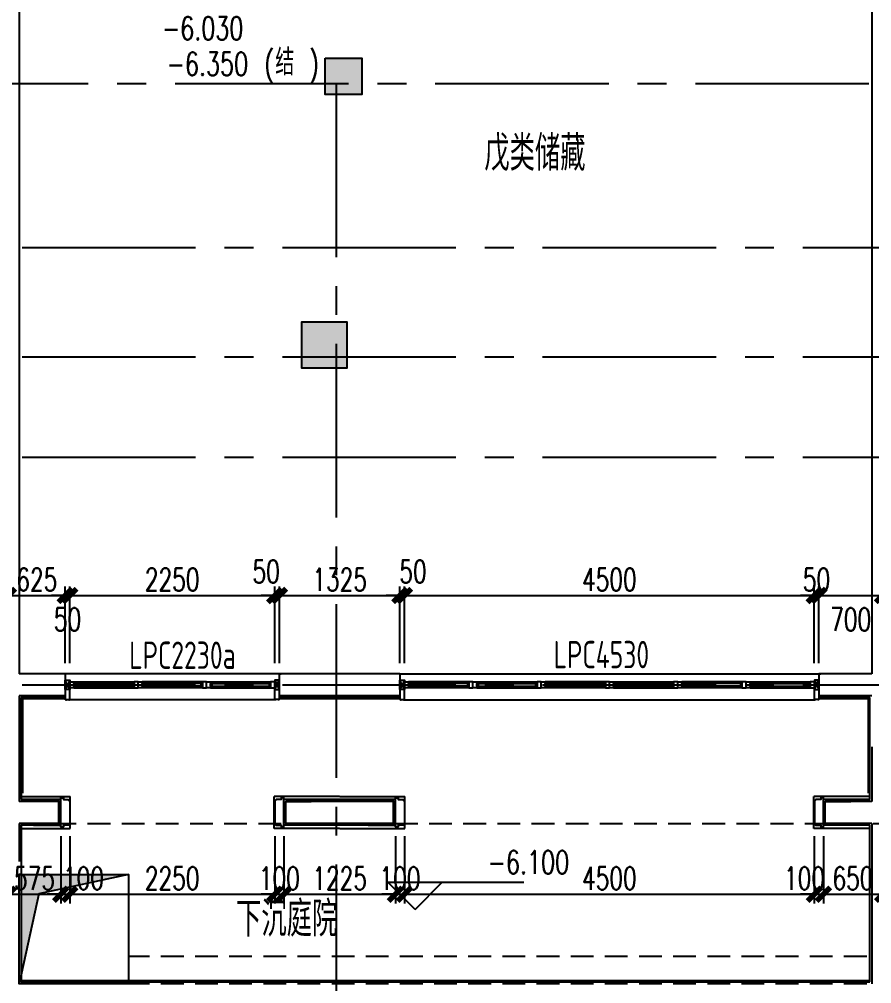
# Model space of a CAD drawing. Extents: x 296441 to 853063, y 459050 to 1117990.
# Drawn here: x 629818 to 639178, y 871039 to 881624 of the extents above; entities that cross this region are included whole.
import ezdxf

# ---------------------------------------------------------------- set-up
doc = ezdxf.new("R2010")
doc.units = 0
doc.header["$LTSCALE"] = 1000
for name, pattern in [('14-FL01-P$0$HIDDEN', [0.375, 0.25, -0.125]), ('14-GRID$0$CENTER2', [28.575, 19.05, -3.175, 3.175, -3.175]), ('BSMT-PLAN-BS01$0$$0$HIDDEN', [0.375, 0.25, -0.125]), ('DZ-3-PLAN-FL01$0$DASHED2', [0.375, 0.25, -0.125])]:
    doc.linetypes.add(name, pattern=pattern)
for name, color, linetype in [('0-COL-H1', 170, 'Continuous'), ('14-GRID$0$G-GRID', 9, '14-GRID$0$CENTER2'), ('14-PLAN-BS01-P$0$A-ANNO-LEVL', 3, 'Continuous'), ('14-PLAN-BS01-P$0$A-ROOM-IDEN', 4, 'Continuous'), ('A-ROOF', 2, 'Continuous'), ('BSMT-PLAN-BS01$0$A-WALL', 1, 'Continuous'), ('DZ-3-PLAN-FL01$0$A-WALL', 1, 'Continuous'), ('DZ-PLAN-MAIN-FL01$0$A-WIND-IDEN', 33, 'Continuous'), ('E-TEXT-BS01-MI-14$0$A-ROOM-IDEN', 4, 'Continuous'), ('E1-BS01-14$0$A-WALL-FNSH', 6, 'Continuous'), ('E1-BS01-18-19$0$A-FLOR', 23, 'Continuous'), ('E1-BS01-18-19$0$A-OVLK', 140, 'Continuous'), ('E1-BS01-18-19$0$A-SECT-WIND', 155, 'Continuous'), ('E1-BS01-18-19$0$A-SECT-WOOD', 17, 'Continuous'), ('E1-BS01-18-19$0$A-WALL-FNSH', 6, 'Continuous'), ('E1-BS01-18-19$0$G-XREF', 2, 'Continuous'), ('E1-BS01-20$0$A-WALL', 1, 'Continuous'), ('G-BS01-20$0$A-OVLK', 140, 'Continuous'), ('menchuangtao1$0$A-DETL-STONE', 42, 'Continuous'), ('menchuangtao1$0$A-WALL', 1, 'Continuous'), ('menchuangtao1$0$A_CUR_FRAME', 112, 'Continuous'), ('mentao100$0$A-SECT-FNSH', 6, 'Continuous'), ('mentao100$0$A-SECT-STONE', 42, 'Continuous'), ('mentao100$0$A-WALL', 1, 'Continuous'), ('PUB_TEXT', 7, 'Continuous'), ('WALL', 242, 'Continuous'), ('ZT0_默认图层-----PM、LM、DY、JD', 7, 'Continuous'), ('ZT1_Dim---标注---PM、LM、DY、JD', 252, 'Continuous')]:
    doc.layers.add(name, color=color, linetype=linetype)
doc.styles.add('_TCH_DIM', font='SIMPLEX', dxfattribs={"bigfont": 'GBCBIG'})
doc.styles.get("Standard").update_dxf_attribs({"font": 'gbenor.shx', "bigfont": 'gbcbig.shx'})
doc.styles.add('ZT-DIMSTYLE', font='ROMANS.shx', dxfattribs={"width": 0.7, "bigfont": 'CHINESE.shx'})
doc.dimstyles.new('ZT-DIM100', dxfattribs={"dimscale": 100, "dimtxt": 2.5, "dimasz": 1.5, "dimexe": 1, "dimexo": 1, "dimgap": 0.5, "dimtad": 1, "dimdec": 0, "dimdsep": 46, "dimtxsty": 'ZT-DIMSTYLE', "dimblk": 'ARCHTICK', "dimcen": 2.5, "dimclrd": 175, "dimclre": 175, "dimclrt": 7, "dimazin": 2, "dimtfac": 1, "dimtix": 1, "dimtmove": 2, "dimatfit": 3, "dimfxl": 0, "dimarcsym": 0})

# ---------------------------------------------------------------- blocks, each defined once
blk = doc.blocks.new('20B-1')
at = {"layer": '14-PLAN-BS01-P$0$A-ANNO-LEVL'}
for p, q in [((863748, 68328), (863448, 68628)), ((863448, 68628), (864944, 68628)), ((863748, 68328), (864048, 68628))]:
    blk.add_line(p, q, dxfattribs=at)
at = {"layer": 'DZ-PLAN-MAIN-FL01$0$A-WIND-IDEN', "color": 2, "width": 0.8}
for s, p in [('LPC2230a', (860610, 70968)), ('LPC4530', (865270, 70975))]:
    blk.add_text(s, height=300, dxfattribs=at).set_placement(p)
at = {"layer": 'E-TEXT-BS01-MI-14$0$A-ROOM-IDEN'}
for s, p in [('戊类储藏', (864509, 76436)), ('下沉庭院', (861783, 68030))]:
    blk.add_text(s, height=385.8, dxfattribs=at).set_placement(p)
at = {"layer": 'PUB_TEXT', "style": '_TCH_DIM', "width": 0.705882}
for s, p in [('-6.030', (860969, 77871)), ('-6.350', (861021, 77481)), ('(', (862094, 77481)), (')', (862587, 77481)), ('-6.100', (864546, 68718))]:
    blk.add_text(s, height=255, dxfattribs=at).set_placement(p)
at = {"layer": 'PUB_TEXT', "style": '_TCH_DIM'}
blk.add_text('结', height=289, dxfattribs=at).set_placement((862214, 77481))
blk = doc.blocks.new('E1-BS01-18-19$0$750----DDDD')
at = {"layer": 'E1-BS01-18-19$0$A-SECT-WIND'}
for p, q in [((45, 32.5), (705, 32.5)), ((60, 15), (690, 15)), ((45, -32.5), (705, -32.5)), ((60, -15), (690, -15))]:
    blk.add_line(p, q, dxfattribs=at)
at = {"layer": 'E1-BS01-18-19$0$A-SECT-WOOD'}
for points in [[(0, 32.5), (45, 32.5), (45, -32.5), (0, -32.5)], [(60, 15), (60, -15), (45, -15), (45, 15)], [(690, 15), (690, -15), (705, -15), (705, 15)], [(750, 32.5), (705, 32.5), (705, -32.5), (750, -32.5)]]:
    blk.add_lwpolyline(points, close=True, dxfattribs=at)
blk = doc.blocks.new('menchuangtao1')
at = {"layer": 'menchuangtao1$0$A-DETL-STONE'}
blk.add_lwpolyline([(-10, -52), (-10, -159, -0.471625), (-15, -162, -0.528396), (-19, -165, 0.241692), (-51, -165, -0.528396), (-55, -162, -0.471625), (-60, -159), (-60, -52)], format="xyb", close=True, dxfattribs=at)
at = {"layer": 'menchuangtao1$0$A-WALL'}
for p, q in [((-10, 120), (-10, -120)), ((-10, 120), (10, 120)), ((-10, -120), (10, -120))]:
    blk.add_line(p, q, dxfattribs=at)
at = {"layer": 'menchuangtao1$0$A_CUR_FRAME'}
for p, q in [((-60, -52), (-10, 52)), ((-60, 52), (-10, -52))]:
    blk.add_line(p, q, dxfattribs=at)
blk.add_lwpolyline([(-10, -52), (-10, 52), (-60, 52), (-60, -52)], close=True, dxfattribs=at)
blk = doc.blocks.new('6yhd')
at = {"layer": 'E1-BS01-14$0$A-WALL-FNSH'}
for p, q in [((-9460, -3740), (-8900, -3740)), ((-4300, -3740), (-2975, -3740)), ((-140, -3740), (-625, -3740))]:
    blk.add_line(p, q, dxfattribs=at)
at = {"layer": 'E1-BS01-18-19$0$A-FLOR'}
for p, q in [((-4298, -3480), (-8900, -3480)), ((-2975, -3480), (-623, -3480)), ((-4342, -3765), (-8858, -3765)), ((-2933, -3765), (-667, -3765))]:
    blk.add_line(p, q, dxfattribs=at)
at = {"layer": 'E1-BS01-18-19$0$A-OVLK'}
for p, q in [((-9445, -3755), (-8900, -3755)), ((-4300, -3755), (-2975, -3755)), ((-625, -3755), (-155, -3755))]:
    blk.add_line(p, q, dxfattribs=at)
at = {"layer": 'WALL'}
for p, q in [((-9480, 7380), (-9480, -3480)), ((-120, 4080), (-120, -3480)), ((-9480, -3480), (-8900, -3480)), ((-8900, -3480), (-8900, -3720)), ((-4300, -3480), (-2975, -3480)), ((-4300, -3480), (-4300, -3720)), ((-2975, -3480), (-2975, -3720)), ((-625, -3480), (-120, -3480)), ((-625, -3480), (-625, -3720)), ((-9480, -3720), (-8900, -3720)), ((-4300, -3720), (-2975, -3720)), ((-625, -3720), (-120, -3720))]:
    blk.add_line(p, q, dxfattribs=at)
at = {"extrusion": (0, 0, -1), "zscale": -1}
for p in [(8100, -3600), (6600, -3600), (5100, -3600), (2175, -3600), (675, -3600)]:
    blk.add_blockref('E1-BS01-18-19$0$750----DDDD', p, dxfattribs=at)
for p in [(-8100, -3600), (-6600, -3600), (-5100, -3600), (-2175, -3600)]:
    blk.add_blockref('E1-BS01-18-19$0$750----DDDD', p)
at = {"layer": 'E1-BS01-18-19$0$G-XREF', "extrusion": (0, 0, -1), "zscale": -1}
for p in [(8910, -3600), (2985, -3600)]:
    blk.add_blockref('menchuangtao1', p, dxfattribs=at)
at = {"layer": 'E1-BS01-18-19$0$G-XREF'}
blk.add_blockref('menchuangtao1', (-4290, -3600), dxfattribs=at)
at = {"layer": 'WALL'}
blk.add_blockref('menchuangtao1', (-615, -3600), dxfattribs=at)
blk = doc.blocks.new('2133')
at = {"layer": 'A-ROOF'}
h = blk.add_hatch(color=239, dxfattribs=at)
h.dxf.hatch_style = 1
h.paths.add_polyline_path([(2170985, 1716691), (2171677, 1716841), (2171742, 1716905), (2170771, 1716905), (2170771, 1715907), (2170815, 1715907)])
h.paths.add_polyline_path([(2170815, 1715907), (2170771, 1715907), (2170771, 1715705)])
h.paths.add_polyline_path([(2171771, 1716905), (2171742, 1716905), (2171677, 1716841), (2171771, 1716861)])
h.paths.add_polyline_path([(2171971, 1716905), (2171771, 1716905), (2171771, 1716861)])
at = {"layer": '14-PLAN-BS01-P$0$A-ROOM-IDEN', "linetype": '14-FL01-P$0$HIDDEN'}
for points in [[(2180076, 1716005), (2171971, 1716005)], [(2180076, 1715705), (2171971, 1715705)]]:
    blk.add_lwpolyline(points, dxfattribs=at)
at = {"layer": 'A-ROOF', "color": 239}
blk.add_lwpolyline([(2170771, 1716905), (2171971, 1716905), (2171971, 1715705), (2170771, 1715705)], close=True, dxfattribs=at)
blk.add_lwpolyline([(2170771, 1716905), (2171971, 1716905), (2171971, 1715705), (2170771, 1715705)], close=True, dxfattribs=at)
blk.add_lwpolyline([(2171971, 1716905), (2170985, 1716691), (2170771, 1715705)], dxfattribs=at)
blk = doc.blocks.new('mentao100')
at = {"layer": 'mentao100$0$A-SECT-FNSH'}
for p, q in [((-280, 140), (20, 140)), ((-280, -140), (20, -140))]:
    blk.add_line(p, q, dxfattribs=at)
at = {"layer": 'mentao100$0$A-SECT-STONE', "ltscale": 0.1}
blk.add_lwpolyline([(20, 140), (20, 160), (50, 160), (50, 140), (105, 140, -0.414214), (110, 135), (110, 130), (115, 130, -0.414165), (120, 125), (120, 98), (120, -125, -0.414165), (115, -130), (110, -130), (110, -135, -0.414214), (105, -140), (50, -140), (50, -160), (20, -160), (20, -140)], format="xyb", close=True, dxfattribs=at)
at = {"layer": 'mentao100$0$A-WALL'}
blk.add_lwpolyline([(-280, -120), (0, -120), (0, 120), (-280, 120)], dxfattribs=at)
blk = doc.blocks.new('_ArchTick')
at = {"color": 0, "linetype": 'ByBlock', "const_width": 0.4}
blk.add_lwpolyline([(-0.5, -0.5), (0.5, 0.5)], dxfattribs=at)
blk = doc.blocks.new('*D2221')
at = {"layer": 'Defpoints', "color": 0, "ltscale": 1000, "transparency": 16777216}
for p in [(638648, 872759), (639298, 872759), (639298, 872021)]:
    blk.add_point(p, dxfattribs=at)
at = {"layer": 'ZT1_Dim---标注---PM、LM、DY、JD', "color": 175, "linetype": 'ByBlock', "lineweight": -2, "ltscale": 1000, "transparency": 16777216}
for p, q in [((638648, 872659), (638648, 871921)), ((639298, 872659), (639298, 871921))]:
    blk.add_line(p, q, dxfattribs=at)
at = {"layer": 'ZT1_Dim---标注---PM、LM、DY、JD', "color": 175, "lineweight": -2, "ltscale": 1000, "transparency": 16777216}
blk.add_line((638648, 872021), (639298, 872021), dxfattribs=at)
at = {"layer": 'ZT1_Dim---标注---PM、LM、DY、JD', "color": 175, "lineweight": -2, "ltscale": 1000, "transparency": 16777216, "xscale": 150, "yscale": 150, "zscale": 150, "rotation": 180}
blk.add_blockref('_ArchTick', (638648, 872021), dxfattribs=at)
at = {"layer": 'ZT1_Dim---标注---PM、LM、DY、JD', "color": 175, "lineweight": -2, "ltscale": 1000, "transparency": 16777216, "xscale": 150, "yscale": 150, "zscale": 150}
blk.add_blockref('_ArchTick', (639298, 872021), dxfattribs=at)
at = {"layer": 'ZT1_Dim---标注---PM、LM、DY、JD', "color": 7, "ltscale": 1000, "transparency": 16777216, "insert": (638973, 872196), "char_height": 250, "attachment_point": 5, "style": 'ZT-DIMSTYLE'}
blk.add_mtext('650', dxfattribs=at)
blk = doc.blocks.new('*D2222')
at = {"layer": 'Defpoints', "color": 0, "ltscale": 1000, "transparency": 16777216}
for p in [(638548, 872759), (638648, 872759), (638648, 872021)]:
    blk.add_point(p, dxfattribs=at)
at = {"layer": 'ZT1_Dim---标注---PM、LM、DY、JD', "color": 175, "linetype": 'ByBlock', "lineweight": -2, "ltscale": 1000, "transparency": 16777216}
for p, q in [((638548, 872659), (638548, 871921)), ((638648, 872659), (638648, 871921))]:
    blk.add_line(p, q, dxfattribs=at)
at = {"layer": 'ZT1_Dim---标注---PM、LM、DY、JD', "color": 175, "lineweight": -2, "ltscale": 1000, "transparency": 16777216}
for p, q in [((638548, 872021), (638398, 872021)), ((638548, 872021), (638648, 872021)), ((638648, 872021), (638798, 872021))]:
    blk.add_line(p, q, dxfattribs=at)
at = {"layer": 'ZT1_Dim---标注---PM、LM、DY、JD', "color": 175, "lineweight": -2, "ltscale": 1000, "transparency": 16777216, "xscale": 150, "yscale": 150, "zscale": 150}
blk.add_blockref('_ArchTick', (638548, 872021), dxfattribs=at)
at = {"layer": 'ZT1_Dim---标注---PM、LM、DY、JD', "color": 175, "lineweight": -2, "ltscale": 1000, "transparency": 16777216, "xscale": 150, "yscale": 150, "zscale": 150, "rotation": 180}
blk.add_blockref('_ArchTick', (638648, 872021), dxfattribs=at)
at = {"layer": 'ZT1_Dim---标注---PM、LM、DY、JD', "color": 7, "ltscale": 1000, "transparency": 16777216, "insert": (638440, 872196), "char_height": 250, "attachment_point": 5, "style": 'ZT-DIMSTYLE'}
blk.add_mtext('100', dxfattribs=at)
blk = doc.blocks.new('*D2223')
at = {"layer": 'Defpoints', "color": 0, "ltscale": 1000, "transparency": 16777216}
for p in [(634048, 872759), (638548, 872759), (638548, 872021)]:
    blk.add_point(p, dxfattribs=at)
at = {"layer": 'ZT1_Dim---标注---PM、LM、DY、JD', "color": 175, "linetype": 'ByBlock', "lineweight": -2, "ltscale": 1000, "transparency": 16777216}
for p, q in [((634048, 872659), (634048, 871921)), ((638548, 872659), (638548, 871921))]:
    blk.add_line(p, q, dxfattribs=at)
at = {"layer": 'ZT1_Dim---标注---PM、LM、DY、JD', "color": 175, "lineweight": -2, "ltscale": 1000, "transparency": 16777216}
blk.add_line((634048, 872021), (638548, 872021), dxfattribs=at)
at = {"layer": 'ZT1_Dim---标注---PM、LM、DY、JD', "color": 175, "lineweight": -2, "ltscale": 1000, "transparency": 16777216, "xscale": 150, "yscale": 150, "zscale": 150, "rotation": 180}
blk.add_blockref('_ArchTick', (634048, 872021), dxfattribs=at)
at = {"layer": 'ZT1_Dim---标注---PM、LM、DY、JD', "color": 175, "lineweight": -2, "ltscale": 1000, "transparency": 16777216, "xscale": 150, "yscale": 150, "zscale": 150}
blk.add_blockref('_ArchTick', (638548, 872021), dxfattribs=at)
at = {"layer": 'ZT1_Dim---标注---PM、LM、DY、JD', "color": 7, "ltscale": 1000, "transparency": 16777216, "insert": (636298, 872196), "char_height": 250, "attachment_point": 5, "style": 'ZT-DIMSTYLE'}
blk.add_mtext('4500', dxfattribs=at)
blk = doc.blocks.new('*D2224')
at = {"layer": 'Defpoints', "color": 0, "ltscale": 1000, "transparency": 16777216}
for p in [(633948, 872759), (634048, 872759), (634048, 872021)]:
    blk.add_point(p, dxfattribs=at)
at = {"layer": 'ZT1_Dim---标注---PM、LM、DY、JD', "color": 175, "linetype": 'ByBlock', "lineweight": -2, "ltscale": 1000, "transparency": 16777216}
for p, q in [((633948, 872659), (633948, 871921)), ((634048, 872659), (634048, 871921))]:
    blk.add_line(p, q, dxfattribs=at)
at = {"layer": 'ZT1_Dim---标注---PM、LM、DY、JD', "color": 175, "lineweight": -2, "ltscale": 1000, "transparency": 16777216}
for p, q in [((633948, 872021), (633798, 872021)), ((633948, 872021), (634048, 872021)), ((634048, 872021), (634198, 872021))]:
    blk.add_line(p, q, dxfattribs=at)
at = {"layer": 'ZT1_Dim---标注---PM、LM、DY、JD', "color": 175, "lineweight": -2, "ltscale": 1000, "transparency": 16777216, "xscale": 150, "yscale": 150, "zscale": 150}
blk.add_blockref('_ArchTick', (633948, 872021), dxfattribs=at)
at = {"layer": 'ZT1_Dim---标注---PM、LM、DY、JD', "color": 175, "lineweight": -2, "ltscale": 1000, "transparency": 16777216, "xscale": 150, "yscale": 150, "zscale": 150, "rotation": 180}
blk.add_blockref('_ArchTick', (634048, 872021), dxfattribs=at)
at = {"layer": 'ZT1_Dim---标注---PM、LM、DY、JD', "color": 7, "ltscale": 1000, "transparency": 16777216, "insert": (633998, 872196), "char_height": 250, "attachment_point": 5, "style": 'ZT-DIMSTYLE'}
blk.add_mtext('100', dxfattribs=at)
blk = doc.blocks.new('*D2225')
at = {"layer": 'Defpoints', "color": 0, "ltscale": 1000, "transparency": 16777216}
for p in [(632724, 872759), (633948, 872759), (633948, 872021)]:
    blk.add_point(p, dxfattribs=at)
at = {"layer": 'ZT1_Dim---标注---PM、LM、DY、JD', "color": 175, "linetype": 'ByBlock', "lineweight": -2, "ltscale": 1000, "transparency": 16777216}
for p, q in [((632724, 872659), (632724, 871921)), ((633948, 872659), (633948, 871921))]:
    blk.add_line(p, q, dxfattribs=at)
at = {"layer": 'ZT1_Dim---标注---PM、LM、DY、JD', "color": 175, "lineweight": -2, "ltscale": 1000, "transparency": 16777216}
blk.add_line((632724, 872021), (633948, 872021), dxfattribs=at)
at = {"layer": 'ZT1_Dim---标注---PM、LM、DY、JD', "color": 175, "lineweight": -2, "ltscale": 1000, "transparency": 16777216, "xscale": 150, "yscale": 150, "zscale": 150, "rotation": 180}
blk.add_blockref('_ArchTick', (632724, 872021), dxfattribs=at)
at = {"layer": 'ZT1_Dim---标注---PM、LM、DY、JD', "color": 175, "lineweight": -2, "ltscale": 1000, "transparency": 16777216, "xscale": 150, "yscale": 150, "zscale": 150}
blk.add_blockref('_ArchTick', (633948, 872021), dxfattribs=at)
at = {"layer": 'ZT1_Dim---标注---PM、LM、DY、JD', "color": 7, "ltscale": 1000, "transparency": 16777216, "insert": (633336, 872196), "char_height": 250, "attachment_point": 5, "style": 'ZT-DIMSTYLE'}
blk.add_mtext('1225', dxfattribs=at)
blk = doc.blocks.new('*D2226')
at = {"layer": 'Defpoints', "color": 0, "ltscale": 1000, "transparency": 16777216}
for p in [(632624, 872759), (632724, 872759), (632724, 872021)]:
    blk.add_point(p, dxfattribs=at)
at = {"layer": 'ZT1_Dim---标注---PM、LM、DY、JD', "color": 175, "linetype": 'ByBlock', "lineweight": -2, "ltscale": 1000, "transparency": 16777216}
for p, q in [((632624, 872659), (632624, 871921)), ((632724, 872659), (632724, 871921))]:
    blk.add_line(p, q, dxfattribs=at)
at = {"layer": 'ZT1_Dim---标注---PM、LM、DY、JD', "color": 175, "lineweight": -2, "ltscale": 1000, "transparency": 16777216}
for p, q in [((632624, 872021), (632474, 872021)), ((632624, 872021), (632724, 872021)), ((632724, 872021), (632874, 872021))]:
    blk.add_line(p, q, dxfattribs=at)
at = {"layer": 'ZT1_Dim---标注---PM、LM、DY、JD', "color": 175, "lineweight": -2, "ltscale": 1000, "transparency": 16777216, "xscale": 150, "yscale": 150, "zscale": 150}
blk.add_blockref('_ArchTick', (632624, 872021), dxfattribs=at)
at = {"layer": 'ZT1_Dim---标注---PM、LM、DY、JD', "color": 175, "lineweight": -2, "ltscale": 1000, "transparency": 16777216, "xscale": 150, "yscale": 150, "zscale": 150, "rotation": 180}
blk.add_blockref('_ArchTick', (632724, 872021), dxfattribs=at)
at = {"layer": 'ZT1_Dim---标注---PM、LM、DY、JD', "color": 7, "ltscale": 1000, "transparency": 16777216, "insert": (632674, 872196), "char_height": 250, "attachment_point": 5, "style": 'ZT-DIMSTYLE'}
blk.add_mtext('100', dxfattribs=at)
blk = doc.blocks.new('*D2227')
at = {"layer": 'Defpoints', "color": 0, "ltscale": 1000, "transparency": 16777216}
for p in [(630373, 872759), (632624, 872759), (632624, 872021)]:
    blk.add_point(p, dxfattribs=at)
at = {"layer": 'ZT1_Dim---标注---PM、LM、DY、JD', "color": 175, "linetype": 'ByBlock', "lineweight": -2, "ltscale": 1000, "transparency": 16777216}
for p, q in [((630373, 872659), (630373, 871921)), ((632624, 872659), (632624, 871921))]:
    blk.add_line(p, q, dxfattribs=at)
at = {"layer": 'ZT1_Dim---标注---PM、LM、DY、JD', "color": 175, "lineweight": -2, "ltscale": 1000, "transparency": 16777216}
blk.add_line((630373, 872021), (632624, 872021), dxfattribs=at)
at = {"layer": 'ZT1_Dim---标注---PM、LM、DY、JD', "color": 175, "lineweight": -2, "ltscale": 1000, "transparency": 16777216, "xscale": 150, "yscale": 150, "zscale": 150, "rotation": 180}
blk.add_blockref('_ArchTick', (630373, 872021), dxfattribs=at)
at = {"layer": 'ZT1_Dim---标注---PM、LM、DY、JD', "color": 175, "lineweight": -2, "ltscale": 1000, "transparency": 16777216, "xscale": 150, "yscale": 150, "zscale": 150}
blk.add_blockref('_ArchTick', (632624, 872021), dxfattribs=at)
at = {"layer": 'ZT1_Dim---标注---PM、LM、DY、JD', "color": 7, "ltscale": 1000, "transparency": 16777216, "insert": (631498, 872196), "char_height": 250, "attachment_point": 5, "style": 'ZT-DIMSTYLE'}
blk.add_mtext('2250', dxfattribs=at)
blk = doc.blocks.new('*D2228')
at = {"layer": 'Defpoints', "color": 0, "ltscale": 1000, "transparency": 16777216}
for p in [(630273, 872759), (630373, 872759), (630373, 872021)]:
    blk.add_point(p, dxfattribs=at)
at = {"layer": 'ZT1_Dim---标注---PM、LM、DY、JD', "color": 175, "linetype": 'ByBlock', "lineweight": -2, "ltscale": 1000, "transparency": 16777216}
for p, q in [((630273, 872659), (630273, 871921)), ((630373, 872659), (630373, 871921))]:
    blk.add_line(p, q, dxfattribs=at)
at = {"layer": 'ZT1_Dim---标注---PM、LM、DY、JD', "color": 175, "lineweight": -2, "ltscale": 1000, "transparency": 16777216}
for p, q in [((630273, 872021), (630123, 872021)), ((630273, 872021), (630373, 872021)), ((630373, 872021), (630523, 872021))]:
    blk.add_line(p, q, dxfattribs=at)
at = {"layer": 'ZT1_Dim---标注---PM、LM、DY、JD', "color": 175, "lineweight": -2, "ltscale": 1000, "transparency": 16777216, "xscale": 150, "yscale": 150, "zscale": 150}
blk.add_blockref('_ArchTick', (630273, 872021), dxfattribs=at)
at = {"layer": 'ZT1_Dim---标注---PM、LM、DY、JD', "color": 175, "lineweight": -2, "ltscale": 1000, "transparency": 16777216, "xscale": 150, "yscale": 150, "zscale": 150, "rotation": 180}
blk.add_blockref('_ArchTick', (630373, 872021), dxfattribs=at)
at = {"layer": 'ZT1_Dim---标注---PM、LM、DY、JD', "color": 7, "ltscale": 1000, "transparency": 16777216, "insert": (630523, 872196), "char_height": 250, "attachment_point": 5, "style": 'ZT-DIMSTYLE'}
blk.add_mtext('100', dxfattribs=at)
blk = doc.blocks.new('*D2229')
at = {"layer": 'Defpoints', "color": 0, "ltscale": 1000, "transparency": 16777216}
for p in [(629698, 872759), (630273, 872759), (630273, 872021)]:
    blk.add_point(p, dxfattribs=at)
at = {"layer": 'ZT1_Dim---标注---PM、LM、DY、JD', "color": 175, "linetype": 'ByBlock', "lineweight": -2, "ltscale": 1000, "transparency": 16777216}
for p, q in [((629698, 872659), (629698, 871921)), ((630273, 872659), (630273, 871921))]:
    blk.add_line(p, q, dxfattribs=at)
at = {"layer": 'ZT1_Dim---标注---PM、LM、DY、JD', "color": 175, "lineweight": -2, "ltscale": 1000, "transparency": 16777216}
blk.add_line((629698, 872021), (630273, 872021), dxfattribs=at)
at = {"layer": 'ZT1_Dim---标注---PM、LM、DY、JD', "color": 175, "lineweight": -2, "ltscale": 1000, "transparency": 16777216, "xscale": 150, "yscale": 150, "zscale": 150, "rotation": 180}
blk.add_blockref('_ArchTick', (629698, 872021), dxfattribs=at)
at = {"layer": 'ZT1_Dim---标注---PM、LM、DY、JD', "color": 175, "lineweight": -2, "ltscale": 1000, "transparency": 16777216, "xscale": 150, "yscale": 150, "zscale": 150}
blk.add_blockref('_ArchTick', (630273, 872021), dxfattribs=at)
at = {"layer": 'ZT1_Dim---标注---PM、LM、DY、JD', "color": 7, "ltscale": 1000, "transparency": 16777216, "insert": (629986, 872196), "char_height": 250, "attachment_point": 5, "style": 'ZT-DIMSTYLE'}
blk.add_mtext('575', dxfattribs=at)
blk = doc.blocks.new('*D2292')
at = {"layer": 'Defpoints', "color": 0, "ltscale": 1000, "transparency": 16777216}
for p in [(639298, 875300), (638598, 874459), (639298, 874459)]:
    blk.add_point(p, dxfattribs=at)
at = {"layer": 'ZT1_Dim---标注---PM、LM、DY、JD', "color": 175, "linetype": 'ByBlock', "lineweight": -2, "ltscale": 1000, "transparency": 16777216}
for p, q in [((638598, 874559), (638598, 875400)), ((639298, 874559), (639298, 875400)), ((638598, 875300), (639298, 875300))]:
    blk.add_line(p, q, dxfattribs=at)
at = {"layer": 'ZT1_Dim---标注---PM、LM、DY、JD', "color": 175, "lineweight": -2, "ltscale": 1000, "transparency": 16777216, "xscale": 150, "yscale": 150, "zscale": 150, "rotation": 180}
blk.add_blockref('_ArchTick', (638598, 875300), dxfattribs=at)
at = {"layer": 'ZT1_Dim---标注---PM、LM、DY、JD', "color": 175, "lineweight": -2, "ltscale": 1000, "transparency": 16777216, "xscale": 150, "yscale": 150, "zscale": 150}
blk.add_blockref('_ArchTick', (639298, 875300), dxfattribs=at)
at = {"layer": 'ZT1_Dim---标注---PM、LM、DY、JD', "color": 7, "ltscale": 1000, "transparency": 16777216, "insert": (638948, 875038), "char_height": 250, "attachment_point": 5, "style": 'ZT-DIMSTYLE'}
blk.add_mtext('700', dxfattribs=at)
blk = doc.blocks.new('*D2293')
at = {"layer": 'Defpoints', "color": 0, "ltscale": 1000, "transparency": 16777216}
for p in [(638598, 875300), (638548, 874459), (638598, 874459)]:
    blk.add_point(p, dxfattribs=at)
at = {"layer": 'ZT1_Dim---标注---PM、LM、DY、JD', "color": 175, "linetype": 'ByBlock', "lineweight": -2, "ltscale": 1000, "transparency": 16777216}
for p, q in [((638548, 874559), (638548, 875400)), ((638598, 874559), (638598, 875400)), ((638548, 875300), (638398, 875300)), ((638548, 875300), (638598, 875300)), ((638598, 875300), (638748, 875300))]:
    blk.add_line(p, q, dxfattribs=at)
at = {"layer": 'ZT1_Dim---标注---PM、LM、DY、JD', "color": 175, "lineweight": -2, "ltscale": 1000, "transparency": 16777216, "xscale": 150, "yscale": 150, "zscale": 150}
blk.add_blockref('_ArchTick', (638548, 875300), dxfattribs=at)
at = {"layer": 'ZT1_Dim---标注---PM、LM、DY、JD', "color": 175, "lineweight": -2, "ltscale": 1000, "transparency": 16777216, "xscale": 150, "yscale": 150, "zscale": 150, "rotation": 180}
blk.add_blockref('_ArchTick', (638598, 875300), dxfattribs=at)
at = {"layer": 'ZT1_Dim---标注---PM、LM、DY、JD', "color": 7, "ltscale": 1000, "transparency": 16777216, "insert": (638573, 875475), "char_height": 250, "attachment_point": 5, "style": 'ZT-DIMSTYLE'}
blk.add_mtext('50', dxfattribs=at)
blk = doc.blocks.new('*D2294')
at = {"layer": 'Defpoints', "color": 0, "ltscale": 1000, "transparency": 16777216}
for p in [(638548, 875300), (634048, 874459), (638548, 874459)]:
    blk.add_point(p, dxfattribs=at)
at = {"layer": 'ZT1_Dim---标注---PM、LM、DY、JD', "color": 175, "linetype": 'ByBlock', "lineweight": -2, "ltscale": 1000, "transparency": 16777216}
for p, q in [((634048, 874559), (634048, 875400)), ((638548, 874559), (638548, 875400)), ((634048, 875300), (638548, 875300))]:
    blk.add_line(p, q, dxfattribs=at)
at = {"layer": 'ZT1_Dim---标注---PM、LM、DY、JD', "color": 175, "lineweight": -2, "ltscale": 1000, "transparency": 16777216, "xscale": 150, "yscale": 150, "zscale": 150, "rotation": 180}
blk.add_blockref('_ArchTick', (634048, 875300), dxfattribs=at)
at = {"layer": 'ZT1_Dim---标注---PM、LM、DY、JD', "color": 175, "lineweight": -2, "ltscale": 1000, "transparency": 16777216, "xscale": 150, "yscale": 150, "zscale": 150}
blk.add_blockref('_ArchTick', (638548, 875300), dxfattribs=at)
at = {"layer": 'ZT1_Dim---标注---PM、LM、DY、JD', "color": 7, "ltscale": 1000, "transparency": 16777216, "insert": (636298, 875475), "char_height": 250, "attachment_point": 5, "style": 'ZT-DIMSTYLE'}
blk.add_mtext('4500', dxfattribs=at)
blk = doc.blocks.new('*D2295')
at = {"layer": 'Defpoints', "color": 0, "ltscale": 1000, "transparency": 16777216}
for p in [(634048, 875300), (633998, 874459), (634048, 874459)]:
    blk.add_point(p, dxfattribs=at)
at = {"layer": 'ZT1_Dim---标注---PM、LM、DY、JD', "color": 175, "linetype": 'ByBlock', "lineweight": -2, "ltscale": 1000, "transparency": 16777216}
for p, q in [((633998, 874559), (633998, 875400)), ((634048, 874559), (634048, 875400)), ((633998, 875300), (633848, 875300)), ((633998, 875300), (634048, 875300)), ((634048, 875300), (634198, 875300))]:
    blk.add_line(p, q, dxfattribs=at)
at = {"layer": 'ZT1_Dim---标注---PM、LM、DY、JD', "color": 175, "lineweight": -2, "ltscale": 1000, "transparency": 16777216, "xscale": 150, "yscale": 150, "zscale": 150}
blk.add_blockref('_ArchTick', (633998, 875300), dxfattribs=at)
at = {"layer": 'ZT1_Dim---标注---PM、LM、DY、JD', "color": 175, "lineweight": -2, "ltscale": 1000, "transparency": 16777216, "xscale": 150, "yscale": 150, "zscale": 150, "rotation": 180}
blk.add_blockref('_ArchTick', (634048, 875300), dxfattribs=at)
at = {"layer": 'ZT1_Dim---标注---PM、LM、DY、JD', "color": 7, "ltscale": 1000, "transparency": 16777216, "insert": (634142, 875563), "char_height": 250, "attachment_point": 5, "style": 'ZT-DIMSTYLE'}
blk.add_mtext('50', dxfattribs=at)
blk = doc.blocks.new('*D2296')
at = {"layer": 'Defpoints', "color": 0, "ltscale": 1000, "transparency": 16777216}
for p in [(633998, 875300), (632674, 874459), (633998, 874459)]:
    blk.add_point(p, dxfattribs=at)
at = {"layer": 'ZT1_Dim---标注---PM、LM、DY、JD', "color": 175, "linetype": 'ByBlock', "lineweight": -2, "ltscale": 1000, "transparency": 16777216}
for p, q in [((632674, 874559), (632674, 875400)), ((633998, 874559), (633998, 875400)), ((632674, 875300), (633998, 875300))]:
    blk.add_line(p, q, dxfattribs=at)
at = {"layer": 'ZT1_Dim---标注---PM、LM、DY、JD', "color": 175, "lineweight": -2, "ltscale": 1000, "transparency": 16777216, "xscale": 150, "yscale": 150, "zscale": 150, "rotation": 180}
blk.add_blockref('_ArchTick', (632674, 875300), dxfattribs=at)
at = {"layer": 'ZT1_Dim---标注---PM、LM、DY、JD', "color": 175, "lineweight": -2, "ltscale": 1000, "transparency": 16777216, "xscale": 150, "yscale": 150, "zscale": 150}
blk.add_blockref('_ArchTick', (633998, 875300), dxfattribs=at)
at = {"layer": 'ZT1_Dim---标注---PM、LM、DY、JD', "color": 7, "ltscale": 1000, "transparency": 16777216, "insert": (633336, 875475), "char_height": 250, "attachment_point": 5, "style": 'ZT-DIMSTYLE'}
blk.add_mtext('1325', dxfattribs=at)
blk = doc.blocks.new('*D2297')
at = {"layer": 'Defpoints', "color": 0, "ltscale": 1000, "transparency": 16777216}
for p in [(632674, 875300), (632624, 874459), (632674, 874459)]:
    blk.add_point(p, dxfattribs=at)
at = {"layer": 'ZT1_Dim---标注---PM、LM、DY、JD', "color": 175, "linetype": 'ByBlock', "lineweight": -2, "ltscale": 1000, "transparency": 16777216}
for p, q in [((632624, 874559), (632624, 875400)), ((632674, 874559), (632674, 875400)), ((632624, 875300), (632474, 875300)), ((632624, 875300), (632674, 875300)), ((632674, 875300), (632824, 875300))]:
    blk.add_line(p, q, dxfattribs=at)
at = {"layer": 'ZT1_Dim---标注---PM、LM、DY、JD', "color": 175, "lineweight": -2, "ltscale": 1000, "transparency": 16777216, "xscale": 150, "yscale": 150, "zscale": 150}
blk.add_blockref('_ArchTick', (632624, 875300), dxfattribs=at)
at = {"layer": 'ZT1_Dim---标注---PM、LM、DY、JD', "color": 175, "lineweight": -2, "ltscale": 1000, "transparency": 16777216, "xscale": 150, "yscale": 150, "zscale": 150, "rotation": 180}
blk.add_blockref('_ArchTick', (632674, 875300), dxfattribs=at)
at = {"layer": 'ZT1_Dim---标注---PM、LM、DY、JD', "color": 7, "ltscale": 1000, "transparency": 16777216, "insert": (632530, 875563), "char_height": 250, "attachment_point": 5, "style": 'ZT-DIMSTYLE'}
blk.add_mtext('50', dxfattribs=at)
blk = doc.blocks.new('*D2298')
at = {"layer": 'Defpoints', "color": 0, "ltscale": 1000, "transparency": 16777216}
for p in [(632624, 875300), (630373, 874459), (632624, 874459)]:
    blk.add_point(p, dxfattribs=at)
at = {"layer": 'ZT1_Dim---标注---PM、LM、DY、JD', "color": 175, "linetype": 'ByBlock', "lineweight": -2, "ltscale": 1000, "transparency": 16777216}
for p, q in [((630373, 874559), (630373, 875400)), ((632624, 874559), (632624, 875400)), ((630373, 875300), (632624, 875300))]:
    blk.add_line(p, q, dxfattribs=at)
at = {"layer": 'ZT1_Dim---标注---PM、LM、DY、JD', "color": 175, "lineweight": -2, "ltscale": 1000, "transparency": 16777216, "xscale": 150, "yscale": 150, "zscale": 150, "rotation": 180}
blk.add_blockref('_ArchTick', (630373, 875300), dxfattribs=at)
at = {"layer": 'ZT1_Dim---标注---PM、LM、DY、JD', "color": 175, "lineweight": -2, "ltscale": 1000, "transparency": 16777216, "xscale": 150, "yscale": 150, "zscale": 150}
blk.add_blockref('_ArchTick', (632624, 875300), dxfattribs=at)
at = {"layer": 'ZT1_Dim---标注---PM、LM、DY、JD', "color": 7, "ltscale": 1000, "transparency": 16777216, "insert": (631498, 875475), "char_height": 250, "attachment_point": 5, "style": 'ZT-DIMSTYLE'}
blk.add_mtext('2250', dxfattribs=at)
blk = doc.blocks.new('*D2299')
at = {"layer": 'Defpoints', "color": 0, "ltscale": 1000, "transparency": 16777216}
for p in [(630373, 875300), (630323, 874459), (630373, 874459)]:
    blk.add_point(p, dxfattribs=at)
at = {"layer": 'ZT1_Dim---标注---PM、LM、DY、JD', "color": 175, "linetype": 'ByBlock', "lineweight": -2, "ltscale": 1000, "transparency": 16777216}
for p, q in [((630323, 874559), (630323, 875400)), ((630373, 874559), (630373, 875400)), ((630323, 875300), (630173, 875300)), ((630323, 875300), (630373, 875300)), ((630373, 875300), (630523, 875300))]:
    blk.add_line(p, q, dxfattribs=at)
at = {"layer": 'ZT1_Dim---标注---PM、LM、DY、JD', "color": 175, "lineweight": -2, "ltscale": 1000, "transparency": 16777216, "xscale": 150, "yscale": 150, "zscale": 150}
blk.add_blockref('_ArchTick', (630323, 875300), dxfattribs=at)
at = {"layer": 'ZT1_Dim---标注---PM、LM、DY、JD', "color": 175, "lineweight": -2, "ltscale": 1000, "transparency": 16777216, "xscale": 150, "yscale": 150, "zscale": 150, "rotation": 180}
blk.add_blockref('_ArchTick', (630373, 875300), dxfattribs=at)
at = {"layer": 'ZT1_Dim---标注---PM、LM、DY、JD', "color": 7, "ltscale": 1000, "transparency": 16777216, "insert": (630348, 875038), "char_height": 250, "attachment_point": 5, "style": 'ZT-DIMSTYLE'}
blk.add_mtext('50', dxfattribs=at)
blk = doc.blocks.new('*D2300')
at = {"layer": 'Defpoints', "color": 0, "ltscale": 1000, "transparency": 16777216}
for p in [(630323, 875300), (629698, 874459), (630323, 874459)]:
    blk.add_point(p, dxfattribs=at)
at = {"layer": 'ZT1_Dim---标注---PM、LM、DY、JD', "color": 175, "linetype": 'ByBlock', "lineweight": -2, "ltscale": 1000, "transparency": 16777216}
for p, q in [((629698, 874559), (629698, 875400)), ((630323, 874559), (630323, 875400)), ((629698, 875300), (630323, 875300))]:
    blk.add_line(p, q, dxfattribs=at)
at = {"layer": 'ZT1_Dim---标注---PM、LM、DY、JD', "color": 175, "lineweight": -2, "ltscale": 1000, "transparency": 16777216, "xscale": 150, "yscale": 150, "zscale": 150, "rotation": 180}
blk.add_blockref('_ArchTick', (629698, 875300), dxfattribs=at)
at = {"layer": 'ZT1_Dim---标注---PM、LM、DY、JD', "color": 175, "lineweight": -2, "ltscale": 1000, "transparency": 16777216, "xscale": 150, "yscale": 150, "zscale": 150}
blk.add_blockref('_ArchTick', (630323, 875300), dxfattribs=at)
at = {"layer": 'ZT1_Dim---标注---PM、LM、DY、JD', "color": 7, "ltscale": 1000, "transparency": 16777216, "insert": (630011, 875475), "char_height": 250, "attachment_point": 5, "style": 'ZT-DIMSTYLE'}
blk.add_mtext('625', dxfattribs=at)
blk = doc.blocks.new('*U2443')
at = {"layer": 'E1-BS01-18-19$0$A-OVLK'}
for p, q in [((-415, 175), (125, 175)), ((125, -175), (125, 175)), ((-415, -175), (125, -175))]:
    blk.add_line(p, q, dxfattribs=at)
blk = doc.blocks.new('*U2442')
at = {"layer": 'E1-BS01-18-19$0$A-OVLK'}
for p, q in [((-592, 175), (125, 175)), ((125, -175), (125, 175)), ((-592, -175), (125, -175))]:
    blk.add_line(p, q, dxfattribs=at)
blk = doc.blocks.new('*U2440')
at = {"layer": 'E1-BS01-18-19$0$A-OVLK'}
for p, q in [((-490, 175), (125, 175)), ((125, -175), (125, 175)), ((-490, -175), (125, -175))]:
    blk.add_line(p, q, dxfattribs=at)

msp = doc.modelspace()

# ---------------------------------------------------------------- linework, layer by layer
msp.add_line((638923.5, 877919.3), (639673.5, 877919.3))
at = {"layer": '0-COL-H1', "elevation": 0}
for points in [[(633178.5, 881199.3), (633578.5, 881199.3), (633578.5, 880799.3), (633178.5, 880799.3)], [(633178.5, 878299.3), (633178.5, 878299.3), (632918.5, 878299.3), (632918.5, 877799.3), (633418.5, 877799.3), (633418.5, 878299.3)]]:
    msp.add_lwpolyline(points, close=True, dxfattribs=at)
at = {"layer": '0-COL-H1', "color": 254}
for points in [[(633578.5, 880799.3, 0), (633578.5, 881199.3, 0), (633178.5, 880799.3, 0), (633178.5, 881199.3, 0)], [(633178.5, 878299.3, 0), (633418.5, 877799.3, 0), (632918.5, 878299.3, 0), (632918.5, 877799.3, 0)], [(633178.5, 878299.3, 0), (633418.5, 878299.3, 0), (633178.5, 878299.3, 0), (633418.5, 877799.3, 0)]]:
    msp.add_solid(points, dxfattribs=at)
at = {"layer": '14-GRID$0$G-GRID', "color": 8, "ltscale": 0.1}
for p, q in [((620098.5, 880919.3), (676818.6, 880919.3)), ((633298.5, 880919.3), (633298.5, 867844.6)), ((598417.5, 879119.3), (676818.6, 879119.3)), ((598417.5, 877919.3), (676818.6, 877919.3)), ((598417.5, 876819.3), (676818.6, 876819.3)), ((598417.5, 874319.3), (676818.6, 874319.3))]:
    msp.add_line(p, q, dxfattribs=at)
at = {"layer": 'BSMT-PLAN-BS01$0$A-WALL', "color": 1}
for p, q in [((639178.5, 873639.3), (639178.5, 873039.3)), ((639178.5, 872799.3), (639178.5, 871039.3))]:
    msp.add_line(p, q, dxfattribs=at)
at = {"layer": 'BSMT-PLAN-BS01$0$A-WALL', "color": 5, "linetype": 'BSMT-PLAN-BS01$0$$0$HIDDEN'}
msp.add_line((608818.5, 872799.3), (667978.5, 872799.3), dxfattribs=at)
at = {"layer": 'E1-BS01-18-19$0$A-WALL-FNSH'}
for p, q in [((630273.4, 873059.3), (629838.5, 873059.3)), ((633948.4, 873059.3), (632723.5, 873059.3)), ((639158.5, 873059.3), (638668.5, 873059.3)), ((630273.4, 872779.3), (629838.5, 872779.3)), ((633948.4, 872779.3), (632723.5, 872779.3)), ((639158.5, 872779.3), (638668.5, 872779.3))]:
    msp.add_line(p, q, dxfattribs=at)
at = {"layer": 'E1-BS01-20$0$A-WALL'}
for p, q in [((629818.5, 874199.3), (629818.5, 873039.3)), ((629818.5, 872799.3), (629818.5, 872378.8))]:
    msp.add_line(p, q, dxfattribs=at)
at = {"layer": 'G-BS01-20$0$A-OVLK'}
for p, q in [((629853.5, 874164.3), (629853.5, 873129.3)), ((639143.5, 873129.3), (639143.5, 874164.3)), ((629853.5, 871074.3), (639143.5, 871074.3))]:
    msp.add_line(p, q, dxfattribs=at)
at = {"layer": 'mentao100$0$A-SECT-FNSH'}
for p, q in [((629838.5, 874179.3), (629838.5, 873059.3)), ((639158.5, 873059.3), (639158.5, 874179.3)), ((629838.5, 872779.3), (629838.5, 871059.3)), ((639158.5, 871059.3), (639158.5, 872779.3)), ((629838.5, 871059.3), (639158.5, 871059.3))]:
    msp.add_line(p, q, dxfattribs=at)
at = {"layer": 'WALL'}
for p, q in [((630253.4, 873039.3), (629818.5, 873039.3)), ((630253.4, 872799.3), (630253.4, 873039.3)), ((633928.4, 873039.3), (632743.5, 873039.3)), ((632743.5, 872799.3), (632743.5, 873039.3)), ((633928.4, 872799.3), (633928.4, 873039.3)), ((639178.5, 873039.3), (638668.5, 873039.3)), ((638668.5, 872799.3), (638668.5, 873039.3)), ((630253.4, 872799.3), (629818.5, 872799.3)), ((633928.4, 872799.3), (632743.5, 872799.3)), ((639178.5, 872799.3), (638668.5, 872799.3))]:
    msp.add_line(p, q, dxfattribs=at)

# ---------------------------------------------------------------- block references
msp.add_blockref('20B-1', (-229584.3, 803526.6))
at = {"layer": 'A-ROOF'}
msp.add_blockref('2133', (-1540952.4, -844665.4), dxfattribs=at)
at = {"layer": 'DZ-3-PLAN-FL01$0$A-WALL', "color": 33, "linetype": 'DZ-3-PLAN-FL01$0$DASHED2', "extrusion": (0, 0, -1), "zscale": -1}
msp.add_blockref('6yhd', (-629698.5, 877919.3), dxfattribs=at)
at = {"layer": 'E1-BS01-18-19$0$G-XREF', "extrusion": (0, 0, -1), "xscale": -1, "zscale": -1}
for p in [(-630253.4, 872919.3), (-633928.4, 872919.3)]:
    msp.add_blockref('mentao100', p, dxfattribs=at)
at = {"layer": 'E1-BS01-18-19$0$G-XREF', "xscale": -1}
for p in [(632743.5, 872919.3), (638668.5, 872919.3)]:
    msp.add_blockref('mentao100', p, dxfattribs=at)
at = {"layer": 'ZT0_默认图层-----PM、LM、DY、JD', "ltscale": 1000}
for name, p in [('*U2443', (630253.4, 872919.3)), ('*U2442', (633928.4, 872919.3))]:
    msp.add_blockref(name, p, dxfattribs=at)
at = {"layer": 'ZT0_默认图层-----PM、LM、DY、JD', "ltscale": 1000, "xscale": -1}
for name, p in [('*U2442', (632743.5, 872919.3)), ('*U2440', (638668.5, 872919.3))]:
    msp.add_blockref(name, p, dxfattribs=at)

# ---------------------------------------------------------------- dimensions: what is measured, and where the dimension line sits
at = {"layer": 'ZT1_Dim---标注---PM、LM、DY、JD', "ltscale": 1000}
for base, p1, p2, picture, middle in [((632673.5, 875300.4), (632623.5, 874459.3), (632673.5, 874459.3), '*D2297', (632529.7, 875562.9)), ((634048.4, 875300.4), (633998.4, 874459.3), (634048.4, 874459.3), '*D2295', (634142.2, 875562.9)), ((630373.4, 875300.4), (630323.4, 874459.3), (630373.4, 874459.3), '*D2299', (630348.4, 875037.9)), ((639298.5, 875300.4), (638598.5, 874459.3), (639298.5, 874459.3), '*D2292', (638948.5, 875037.9))]:
    dim = msp.add_linear_dim(base=base, p1=p1, p2=p2, dimstyle='ZT-DIM100', dxfattribs=at)
    dim.commit()
    dim.dimension.update_dxf_attribs({"geometry": picture, "text_midpoint": middle, "dimtype": 160})
for base, p1, p2, picture, middle in [((630323.4, 875300.4), (629698.5, 874459.3), (630323.4, 874459.3), '*D2300', (630010.9, 875475.4)), ((632623.5, 875300.4), (630373.4, 874459.3), (632623.5, 874459.3), '*D2298', (631498.5, 875475.4)), ((633998.4, 875300.4), (632673.5, 874459.3), (633998.4, 874459.3), '*D2296', (633336, 875475.4)), ((638548.5, 875300.4), (634048.4, 874459.3), (638548.5, 874459.3), '*D2294', (636298.4, 875475.4)), ((638598.5, 875300.4), (638548.5, 874459.3), (638598.5, 874459.3), '*D2293', (638573.5, 875475.4))]:
    dim = msp.add_linear_dim(base=base, p1=p1, p2=p2, dimstyle='ZT-DIM100', dxfattribs=at)
    dim.commit()
    dim.dimension.update_dxf_attribs({"geometry": picture, "text_midpoint": middle})
for base, p1, p2, picture, middle in [((630273.4, 872020.5, 0), (629698.5, 872759.3, 0), (630273.4, 872759.3, 0), '*D2229', (629985.9, 872195.5, 0)), ((632623.5, 872020.5, 0), (630373.4, 872759.3, 0), (632623.5, 872759.3, 0), '*D2227', (631498.5, 872195.5, 0)), ((632723.5, 872020.5, 0), (632623.5, 872759.3, 0), (632723.5, 872759.3, 0), '*D2226', (632673.5, 872195.5, 0)), ((633948.4, 872020.5, 0), (632723.5, 872759.3, 0), (633948.4, 872759.3, 0), '*D2225', (633336, 872195.5, 0)), ((634048.4, 872020.5, 0), (633948.4, 872759.3, 0), (634048.4, 872759.3, 0), '*D2224', (633998.4, 872195.5, 0)), ((638548.5, 872020.5, 0), (634048.4, 872759.3, 0), (638548.5, 872759.3, 0), '*D2223', (636298.4, 872195.5, 0)), ((639298.5, 872020.5, 0), (638648.5, 872759.3, 0), (639298.5, 872759.3, 0), '*D2221', (638973.5, 872195.5, 0))]:
    dim = msp.add_linear_dim(base=base, p1=p1, p2=p2, dimstyle='ZT-DIM100', override={"dimfxl": 200}, dxfattribs=at)
    dim.commit()
    dim.dimension.update_dxf_attribs({"geometry": picture, "text_midpoint": middle})
for base, p1, p2, picture, middle in [((630373.4, 872020.5, 0), (630273.4, 872759.3, 0), (630373.4, 872759.3, 0), '*D2228', (630523.4, 872195.5, 0)), ((638648.5, 872020.5, 0), (638548.5, 872759.3, 0), (638648.5, 872759.3, 0), '*D2222', (638440.1, 872195.5, 0))]:
    dim = msp.add_linear_dim(base=base, p1=p1, p2=p2, dimstyle='ZT-DIM100', override={"dimfxl": 200}, dxfattribs=at)
    dim.commit()
    dim.dimension.update_dxf_attribs({"geometry": picture, "text_midpoint": middle, "dimtype": 160})

doc.saveas('drawing.dxf')
